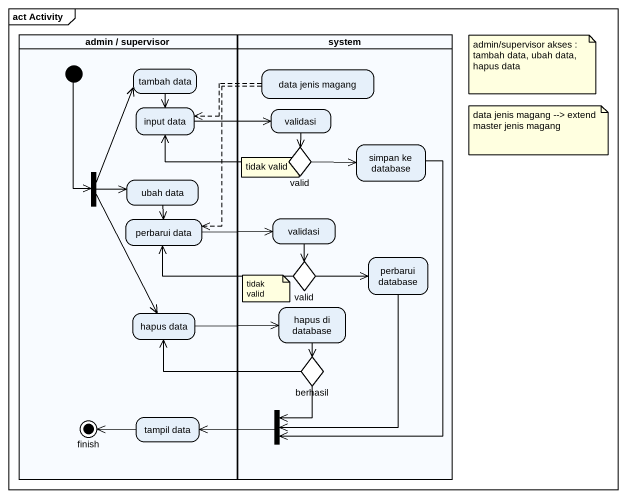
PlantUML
@startuml
mainframe act Activity
hide empty description
state "admin / supervisor" as admin_supervisor <<partition>> {
  state "tambah data" as tambah_data
  state "input data" as input_data
  state fork1 <<fork>>
  state "ubah data" as ubah_data
  state "perbarui data" as perbarui_data
  state "hapus data" as hapus_data
  state finish <<end>>
  state "tampil data" as tampil_data
  [*] --> fork1
}
state system <<partition>> {
  state "data jenis magang" as data_jenis_magang
  state validasi
  state valid <<choice>>
  state "simpan ke database" as simpan_ke_database
  state "validasi" as validasi_2
  state "valid" as valid_2 <<choice>>
  state "perbarui database" as perbarui_database
  state "hapus di database" as hapus_di_database
  state berhasil <<choice>>
  state fork2 <<join>>
}
tambah_data --> input_data
data_jenis_magang -left[dashed]-> input_data
data_jenis_magang -[dashed]-> perbarui_data
input_data -right-> validasi
validasi --> valid
fork1 -up-> tambah_data
fork1 -right-> ubah_data
fork1 --> hapus_data
valid -left-> input_data
valid -right-> simpan_ke_database
simpan_ke_database --> fork2
ubah_data --> perbarui_data
perbarui_data -right-> validasi_2
validasi_2 --> valid_2
valid_2 -left-> perbarui_data
valid_2 -right-> perbarui_database
perbarui_database --> fork2
hapus_data -right-> hapus_di_database
hapus_di_database --> berhasil
berhasil -left-> hapus_data
berhasil --> fork2
tampil_data -left-> finish
fork2 -left-> tampil_data
note as N1
  admin/supervisor akses :
  tambah data, ubah data, hapus data
end note
note as N2
  data jenis magang --> extend master jenis magang
end note
note as N3
  tidak valid
end note
note as N4
  tidak valid
end note
@enduml
